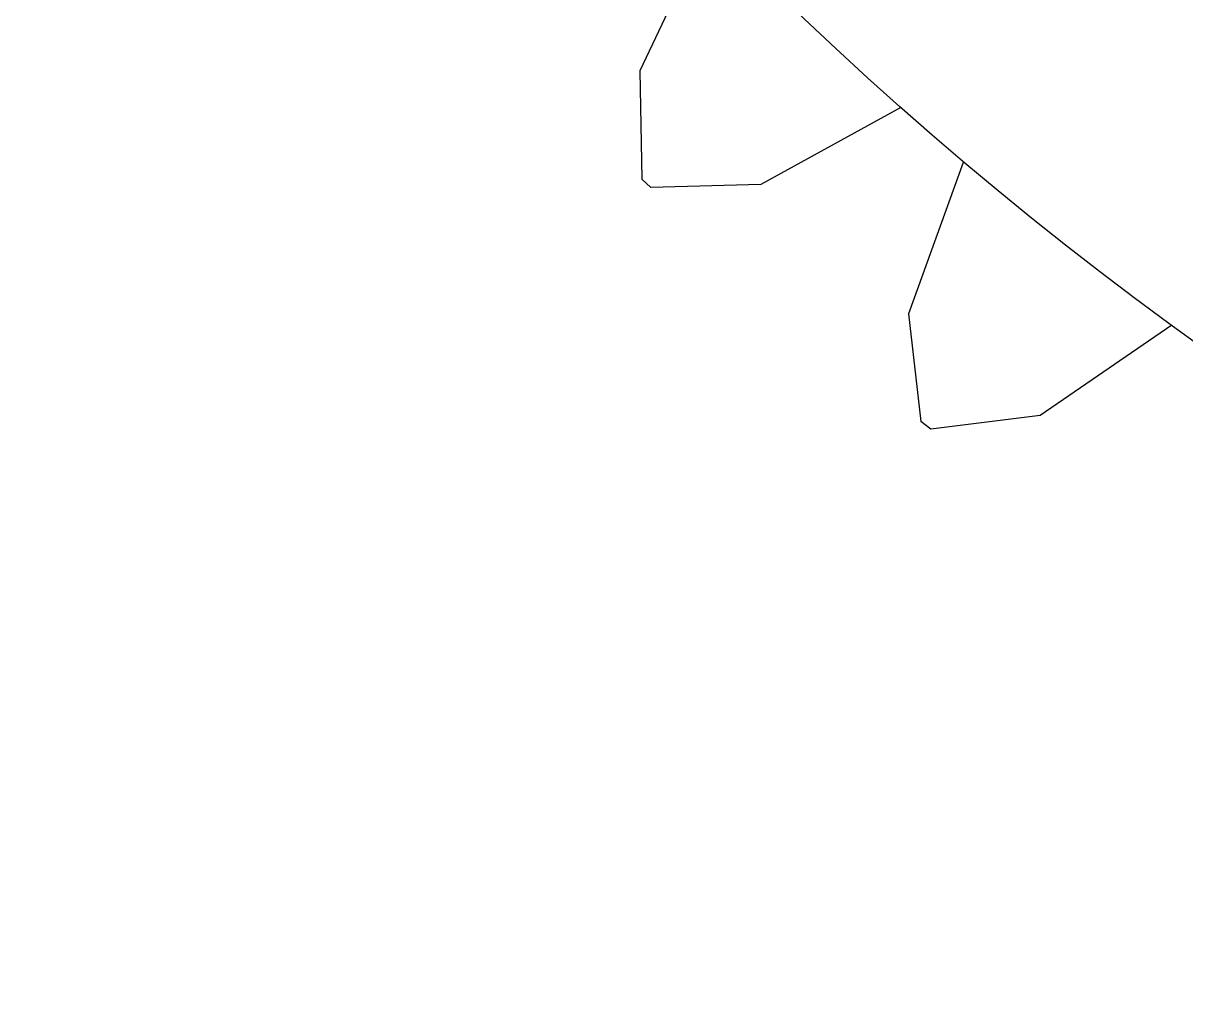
# Model space of a CAD drawing. Extents: x -381 to 213, y -63 to 250.
# Drawn here: x -174.77 to -154.57, y -49.92 to -32.72 of the extents above; entities that cross this region are included whole.
import ezdxf

# ---------------------------------------------------------------- set-up
doc = ezdxf.new("R2010")
doc.units = 0
doc.header["$MEASUREMENT"] = 0
doc.linetypes.add('K5LT_BASIC', pattern=[0])
doc.layers.add('Системный слой', color=7, linetype='Continuous')

# ---------------------------------------------------------------- blocks, each defined once
blk = doc.blocks.new('*U')
at = {"layer": 'Системный слой', "color": 5, "linetype": 'K5LT_BASIC'}
for p, q in [((48.201, -42.217), (48.044, -42.068)), ((48.201, -42.217), (48.044, -42.068)), ((53.067, -46.414), (52.896, -46.28)), ((53.067, -46.414), (52.896, -46.28))]:
    blk.add_line(p, q, dxfattribs=at)
for points in [[(49.209, -37.658), (48.011, -40.186), (48.044, -42.068)], [(49.209, -37.658), (48.011, -40.186), (48.044, -42.068)], [(52.545, -40.825), (50.114, -42.163), (48.201, -42.217)], [(52.545, -40.825), (50.114, -42.163), (48.201, -42.217)], [(53.63, -41.779), (52.682, -44.41), (52.896, -46.28)], [(53.63, -41.779), (52.682, -44.41), (52.896, -46.28)], [(57.256, -44.609), (54.966, -46.175), (53.067, -46.414)], [(57.256, -44.609), (54.966, -46.175), (53.067, -46.414)]]:
    blk.add_lwpolyline(points, dxfattribs=at)
blk = doc.blocks.new('*F')
at = {"layer": 'Системный слой', "color": 5, "linetype": 'K5LT_BASIC'}
blk.add_circle((94.013, 5.981), 62.534, dxfattribs=at)
blk.add_circle((94.013, 5.981), 62.534, dxfattribs=at)
at = {"layer": 'Системный слой'}
blk.add_blockref('*U', (0, 0), dxfattribs=at)
blk.add_blockref('*U', (0, 0), dxfattribs=at)
blk.add_blockref('*U', (0, 0), dxfattribs=at)
blk.add_blockref('*U', (0, 0), dxfattribs=at)
blk.add_blockref('*U', (0, 0), dxfattribs=at)
blk.add_blockref('*U', (0, 0), dxfattribs=at)
blk.add_blockref('*U', (0, 0), dxfattribs=at)
blk.add_blockref('*U', (0, 0), dxfattribs=at)
blk.add_blockref('*U', (0, 0), dxfattribs=at)
blk.add_blockref('*U', (0, 0), dxfattribs=at)
blk.add_blockref('*U', (0, 0), dxfattribs=at)
blk.add_blockref('*U', (0, 0), dxfattribs=at)
blk.add_blockref('*U', (0, 0), dxfattribs=at)
blk.add_blockref('*U', (0, 0), dxfattribs=at)
blk.add_blockref('*U', (0, 0), dxfattribs=at)
blk.add_blockref('*U', (0, 0), dxfattribs=at)
blk.add_blockref('*U', (0, 0), dxfattribs=at)
blk.add_blockref('*U', (0, 0), dxfattribs=at)
blk.add_blockref('*U', (0, 0), dxfattribs=at)
blk.add_blockref('*U', (0, 0), dxfattribs=at)
blk.add_blockref('*U', (0, 0), dxfattribs=at)
blk.add_blockref('*U', (0, 0), dxfattribs=at)
blk.add_blockref('*U', (0, 0), dxfattribs=at)
blk.add_blockref('*U', (0, 0), dxfattribs=at)
blk.add_blockref('*U', (0, 0), dxfattribs=at)
blk.add_blockref('*U', (0, 0), dxfattribs=at)
blk.add_blockref('*U', (0, 0), dxfattribs=at)
blk.add_blockref('*U', (0, 0), dxfattribs=at)
blk.add_blockref('*U', (0, 0), dxfattribs=at)
blk.add_blockref('*U', (0, 0), dxfattribs=at)
blk.add_blockref('*U', (0, 0), dxfattribs=at)
blk.add_blockref('*U', (0, 0), dxfattribs=at)
blk.add_blockref('*U', (0, 0), dxfattribs=at)
blk.add_blockref('*U', (0, 0), dxfattribs=at)
blk.add_blockref('*U', (0, 0), dxfattribs=at)
blk.add_blockref('*U', (0, 0), dxfattribs=at)
blk.add_blockref('*U', (0, 0), dxfattribs=at)
blk.add_blockref('*U', (0, 0), dxfattribs=at)
blk.add_blockref('*U', (0, 0), dxfattribs=at)
blk.add_blockref('*U', (0, 0), dxfattribs=at)
blk.add_blockref('*U', (0, 0), dxfattribs=at)
blk.add_blockref('*U', (0, 0), dxfattribs=at)
blk.add_blockref('*U', (0, 0), dxfattribs=at)
blk.add_blockref('*U', (0, 0), dxfattribs=at)
blk.add_blockref('*U', (0, 0), dxfattribs=at)
blk.add_blockref('*U', (0, 0), dxfattribs=at)
blk.add_blockref('*U', (0, 0), dxfattribs=at)
blk.add_blockref('*U', (0, 0), dxfattribs=at)
blk.add_blockref('*U', (0, 0), dxfattribs=at)
blk.add_blockref('*U', (0, 0), dxfattribs=at)
blk.add_blockref('*U', (0, 0), dxfattribs=at)
blk.add_blockref('*U', (0, 0), dxfattribs=at)
blk.add_blockref('*U', (0, 0), dxfattribs=at)
blk.add_blockref('*U', (0, 0), dxfattribs=at)
blk.add_blockref('*U', (0, 0), dxfattribs=at)
blk.add_blockref('*U', (0, 0), dxfattribs=at)
blk.add_blockref('*U', (0, 0), dxfattribs=at)
blk.add_blockref('*U', (0, 0), dxfattribs=at)
blk.add_blockref('*U', (0, 0), dxfattribs=at)
blk.add_blockref('*U', (0, 0), dxfattribs=at)
blk.add_blockref('*U', (0, 0), dxfattribs=at)
blk.add_blockref('*U', (0, 0), dxfattribs=at)
blk.add_blockref('*U', (0, 0), dxfattribs=at)
blk.add_blockref('*U', (0, 0), dxfattribs=at)
blk.add_blockref('*U', (0, 0), dxfattribs=at)
blk.add_blockref('*U', (0, 0), dxfattribs=at)
blk.add_blockref('*U', (0, 0), dxfattribs=at)
blk.add_blockref('*U', (0, 0), dxfattribs=at)
blk.add_blockref('*U', (0, 0), dxfattribs=at)
blk.add_blockref('*U', (0, 0), dxfattribs=at)
blk.add_blockref('*U', (0, 0), dxfattribs=at)
blk.add_blockref('*U', (0, 0), dxfattribs=at)
blk.add_blockref('*U', (0, 0), dxfattribs=at)
blk.add_blockref('*U', (0, 0), dxfattribs=at)
blk.add_blockref('*U', (0, 0), dxfattribs=at)
blk.add_blockref('*U', (0, 0), dxfattribs=at)
blk.add_blockref('*U', (0, 0), dxfattribs=at)
blk.add_blockref('*U', (0, 0), dxfattribs=at)
blk.add_blockref('*U', (0, 0), dxfattribs=at)
blk.add_blockref('*U', (0, 0), dxfattribs=at)
blk.add_blockref('*U', (0, 0), dxfattribs=at)
blk.add_blockref('*U', (0, 0), dxfattribs=at)
blk.add_blockref('*U', (0, 0), dxfattribs=at)
blk.add_blockref('*U', (0, 0), dxfattribs=at)
blk.add_blockref('*U', (0, 0), dxfattribs=at)
blk.add_blockref('*U', (0, 0), dxfattribs=at)
blk.add_blockref('*U', (0, 0), dxfattribs=at)
blk.add_blockref('*U', (0, 0), dxfattribs=at)
blk.add_blockref('*U', (0, 0), dxfattribs=at)
blk.add_blockref('*U', (0, 0), dxfattribs=at)
blk.add_blockref('*U', (0, 0), dxfattribs=at)
blk.add_blockref('*U', (0, 0), dxfattribs=at)
blk.add_blockref('*U', (0, 0), dxfattribs=at)
blk.add_blockref('*U', (0, 0), dxfattribs=at)
blk.add_blockref('*U', (0, 0), dxfattribs=at)
blk.add_blockref('*U', (0, 0), dxfattribs=at)
blk.add_blockref('*U', (0, 0), dxfattribs=at)
blk.add_blockref('*U', (0, 0), dxfattribs=at)
blk.add_blockref('*U', (0, 0), dxfattribs=at)
blk.add_blockref('*U', (0, 0), dxfattribs=at)
blk.add_blockref('*U', (0, 0), dxfattribs=at)
blk.add_blockref('*U', (0, 0), dxfattribs=at)
blk.add_blockref('*U', (0, 0), dxfattribs=at)
blk.add_blockref('*U', (0, 0), dxfattribs=at)
blk.add_blockref('*U', (0, 0), dxfattribs=at)
blk.add_blockref('*U', (0, 0), dxfattribs=at)
blk.add_blockref('*U', (0, 0), dxfattribs=at)
blk.add_blockref('*U', (0, 0), dxfattribs=at)
blk.add_blockref('*U', (0, 0), dxfattribs=at)
blk.add_blockref('*U', (0, 0), dxfattribs=at)
blk.add_blockref('*U', (0, 0), dxfattribs=at)
blk.add_blockref('*U', (0, 0), dxfattribs=at)
blk.add_blockref('*U', (0, 0), dxfattribs=at)
blk.add_blockref('*U', (0, 0), dxfattribs=at)
blk.add_blockref('*U', (0, 0), dxfattribs=at)
blk.add_blockref('*U', (0, 0), dxfattribs=at)
blk.add_blockref('*U', (0, 0), dxfattribs=at)
blk.add_blockref('*U', (0, 0), dxfattribs=at)
blk.add_blockref('*U', (0, 0), dxfattribs=at)
blk.add_blockref('*U', (0, 0), dxfattribs=at)
blk.add_blockref('*U', (0, 0), dxfattribs=at)
blk.add_blockref('*U', (0, 0), dxfattribs=at)
blk.add_blockref('*U', (0, 0), dxfattribs=at)
blk.add_blockref('*U', (0, 0), dxfattribs=at)
blk.add_blockref('*U', (0, 0), dxfattribs=at)
blk.add_blockref('*U', (0, 0), dxfattribs=at)
blk.add_blockref('*U', (0, 0), dxfattribs=at)
blk.add_blockref('*U', (0, 0), dxfattribs=at)
blk.add_blockref('*U', (0, 0), dxfattribs=at)
blk.add_blockref('*U', (0, 0), dxfattribs=at)
blk.add_blockref('*U', (0, 0), dxfattribs=at)
blk.add_blockref('*U', (0, 0), dxfattribs=at)
blk.add_blockref('*U', (0, 0), dxfattribs=at)
blk.add_blockref('*U', (0, 0), dxfattribs=at)
blk.add_blockref('*U', (0, 0), dxfattribs=at)
blk.add_blockref('*U', (0, 0), dxfattribs=at)
blk.add_blockref('*U', (0, 0), dxfattribs=at)
blk.add_blockref('*U', (0, 0), dxfattribs=at)
blk.add_blockref('*U', (0, 0), dxfattribs=at)
blk.add_blockref('*U', (0, 0), dxfattribs=at)
blk.add_blockref('*U', (0, 0), dxfattribs=at)
blk.add_blockref('*U', (0, 0), dxfattribs=at)
blk.add_blockref('*U', (0, 0), dxfattribs=at)
blk.add_blockref('*U', (0, 0), dxfattribs=at)
blk.add_blockref('*U', (0, 0), dxfattribs=at)
blk.add_blockref('*U', (0, 0), dxfattribs=at)
blk.add_blockref('*U', (0, 0), dxfattribs=at)
blk.add_blockref('*U', (0, 0), dxfattribs=at)
blk.add_blockref('*U', (0, 0), dxfattribs=at)
blk.add_blockref('*U', (0, 0), dxfattribs=at)
blk.add_blockref('*U', (0, 0), dxfattribs=at)
blk.add_blockref('*U', (0, 0), dxfattribs=at)
blk.add_blockref('*U', (0, 0), dxfattribs=at)
blk.add_blockref('*U', (0, 0), dxfattribs=at)
blk.add_blockref('*U', (0, 0), dxfattribs=at)
blk.add_blockref('*U', (0, 0), dxfattribs=at)
blk.add_blockref('*U', (0, 0), dxfattribs=at)
blk.add_blockref('*U', (0, 0), dxfattribs=at)
blk.add_blockref('*U', (0, 0), dxfattribs=at)
blk.add_blockref('*U', (0, 0), dxfattribs=at)
blk.add_blockref('*U', (0, 0), dxfattribs=at)
blk.add_blockref('*U', (0, 0), dxfattribs=at)
blk.add_blockref('*U', (0, 0), dxfattribs=at)
blk.add_blockref('*U', (0, 0), dxfattribs=at)
blk.add_blockref('*U', (0, 0), dxfattribs=at)
blk.add_blockref('*U', (0, 0), dxfattribs=at)
blk.add_blockref('*U', (0, 0), dxfattribs=at)
blk.add_blockref('*U', (0, 0), dxfattribs=at)
blk.add_blockref('*U', (0, 0), dxfattribs=at)
blk.add_blockref('*U', (0, 0), dxfattribs=at)
blk.add_blockref('*U', (0, 0), dxfattribs=at)
blk.add_blockref('*U', (0, 0), dxfattribs=at)
blk.add_blockref('*U', (0, 0), dxfattribs=at)
blk.add_blockref('*U', (0, 0), dxfattribs=at)
blk.add_blockref('*U', (0, 0), dxfattribs=at)
blk.add_blockref('*U', (0, 0), dxfattribs=at)
blk.add_blockref('*U', (0, 0), dxfattribs=at)
blk.add_blockref('*U', (0, 0), dxfattribs=at)
blk.add_blockref('*U', (0, 0), dxfattribs=at)
blk.add_blockref('*U', (0, 0), dxfattribs=at)
blk.add_blockref('*U', (0, 0), dxfattribs=at)
blk.add_blockref('*U', (0, 0), dxfattribs=at)
blk.add_blockref('*U', (0, 0), dxfattribs=at)
blk.add_blockref('*U', (0, 0), dxfattribs=at)
blk.add_blockref('*U', (0, 0), dxfattribs=at)
blk.add_blockref('*U', (0, 0), dxfattribs=at)
blk.add_blockref('*U', (0, 0), dxfattribs=at)
blk.add_blockref('*U', (0, 0), dxfattribs=at)
blk.add_blockref('*U', (0, 0), dxfattribs=at)
blk.add_blockref('*U', (0, 0), dxfattribs=at)
blk.add_blockref('*U', (0, 0), dxfattribs=at)
blk.add_blockref('*U', (0, 0), dxfattribs=at)
blk.add_blockref('*U', (0, 0), dxfattribs=at)
blk.add_blockref('*U', (0, 0), dxfattribs=at)
blk.add_blockref('*U', (0, 0), dxfattribs=at)
blk.add_blockref('*U', (0, 0), dxfattribs=at)
blk.add_blockref('*U', (0, 0), dxfattribs=at)
blk.add_blockref('*U', (0, 0), dxfattribs=at)
blk.add_blockref('*U', (0, 0), dxfattribs=at)
blk.add_blockref('*U', (0, 0), dxfattribs=at)
blk.add_blockref('*U', (0, 0), dxfattribs=at)
blk.add_blockref('*U', (0, 0), dxfattribs=at)
blk.add_blockref('*U', (0, 0), dxfattribs=at)
blk.add_blockref('*U', (0, 0), dxfattribs=at)
blk.add_blockref('*U', (0, 0), dxfattribs=at)
blk.add_blockref('*U', (0, 0), dxfattribs=at)
blk.add_blockref('*U', (0, 0), dxfattribs=at)

msp = doc.modelspace()

# ---------------------------------------------------------------- block references
at = {"layer": 'Системный слой'}
msp.add_blockref('*F', (-212.068, 6.637), dxfattribs=at)

doc.saveas('drawing.dxf')
